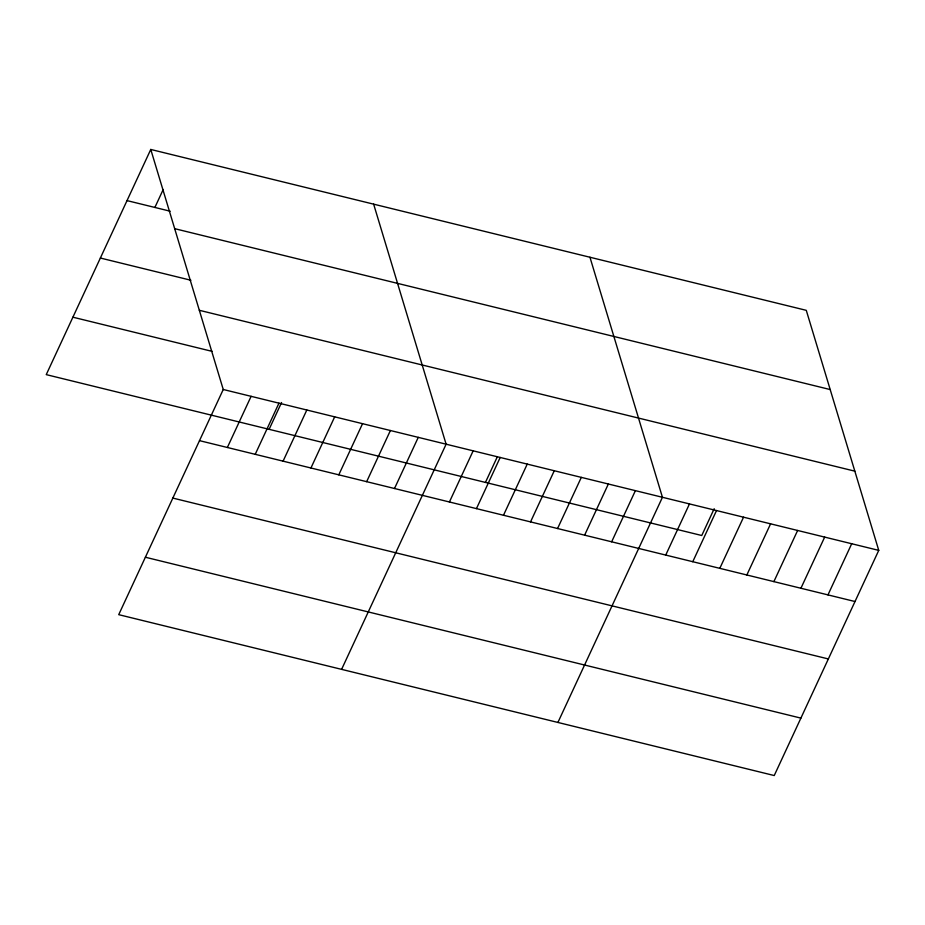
<?xml version="1.0" encoding="UTF-8"?>
<svg xmlns="http://www.w3.org/2000/svg" width="925" height="925" viewBox="0 0 925 925"><rect width="100%" height="100%" fill="white"/><g stroke="black" fill="none" stroke-linecap="round" stroke-linejoin="round"><path stroke-width="1.39" d="M150.763 149.457L223.249 389.494L118.724 614.663L774.237 775.543L878.75 550.375L806.276 310.337L150.763 149.457L46.25 374.625L701.751 535.506L714.192 508.704M154.88 207.454L163.193 189.544M227.365 447.48L251.103 396.339M255.219 454.325L278.968 403.173M269.117 429.327L281.558 402.525M283.085 461.159L306.822 410.006M310.939 467.992L334.677 416.851M338.793 474.837L362.542 423.685M366.658 481.671L390.396 430.518M394.512 488.504L418.262 437.363M341.603 669.365L446.116 444.197L373.642 204.159M449.411 501.986L473.161 450.833M485.44 482.411L497.28 456.892M476.456 508.623L500.194 457.47M503.489 515.26L527.238 464.107M530.534 521.897L554.272 470.744M557.567 528.533L581.316 477.381M584.612 535.17L608.349 484.018M611.656 541.796L635.394 490.655M557.914 722.448L662.439 497.292L589.953 257.254M665.734 555.069L689.472 503.928M692.767 561.706L716.517 510.554M719.812 568.343L743.55 517.191M746.845 574.98L770.594 523.827M773.89 581.617L797.628 530.464M800.923 588.254L824.672 537.101M827.968 594.891L851.705 543.738M127.026 200.609L170.2 211.212M174.686 228.672L830.188 389.552M100.374 258.04L190.908 280.252M199.326 310.291L854.827 471.16M72.902 317.194L212.195 351.384M223.249 389.494L878.75 550.375M199.499 440.647L855.012 601.528M172.848 498.078L828.349 658.947M145.387 557.232L800.888 718.112"/></g></svg>
